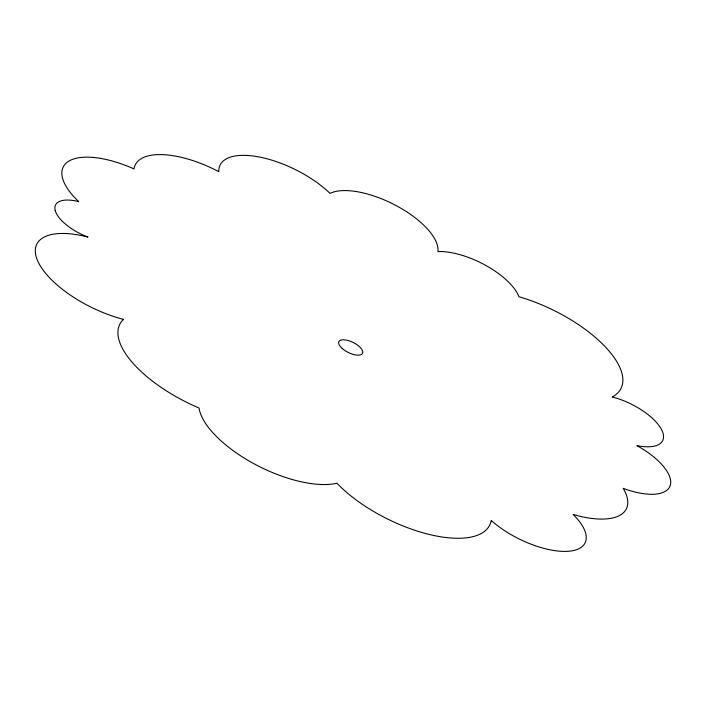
<?xml version="1.0" encoding="UTF-8"?>
<svg xmlns="http://www.w3.org/2000/svg" width="706" height="706" viewBox="0 0 706 706"><rect width="100%" height="100%" fill="white"/><g stroke="black" fill="none" stroke-linecap="round" stroke-linejoin="round"><path stroke-width="1.06" d="M342.163 348.446A13.185 5.577 26.3 0 0 362.372 353.582A13.185 5.577 26.3 0 0 347.59 340.371A13.185 5.577 26.3 0 0 342.163 348.446M55.218 210.485A35.097 14.835 26.3 0 0 88.038 237.084A76.698 32.414 26.3 0 0 37.577 260.664A76.698 32.414 26.3 0 0 123.497 319.368A95.081 40.18 26.3 0 0 199.039 408.006A84.967 35.909 26.3 0 0 253.507 463.48A84.967 35.909 26.3 0 0 336.938 483.239A94.083 39.765 26.3 0 0 429.583 534.53A94.083 39.765 26.3 0 0 491.2 520.454A60.778 25.69 26.3 0 0 568.224 551.271A60.778 25.69 26.3 0 0 573.157 514.445A73.318 30.985 26.3 0 0 623.169 488.314A53.365 22.557 26.3 0 0 670.232 485.516A53.365 22.557 26.3 0 0 636.9 445.61A44.407 18.771 26.3 0 0 661.619 429.76A44.407 18.771 26.3 0 0 612.181 396.984A94.878 40.092 26.3 0 0 606.039 347.634A94.878 40.092 26.3 0 0 518.963 296.741A54.512 23.042 26.3 0 0 437.932 251.548A63.152 26.687 26.3 0 0 396.684 205.878A63.152 26.687 26.3 0 0 330.011 193.382A69.17 29.228 26.3 0 0 259.411 157.032A69.17 29.228 26.3 0 0 218.798 171.655A73.221 30.94 26.3 0 0 134.034 168.937A70.423 29.767 26.3 0 0 68.976 161.039A70.423 29.767 26.3 0 0 78.745 201.634A35.097 14.835 26.3 0 0 55.218 210.485"/></g></svg>
